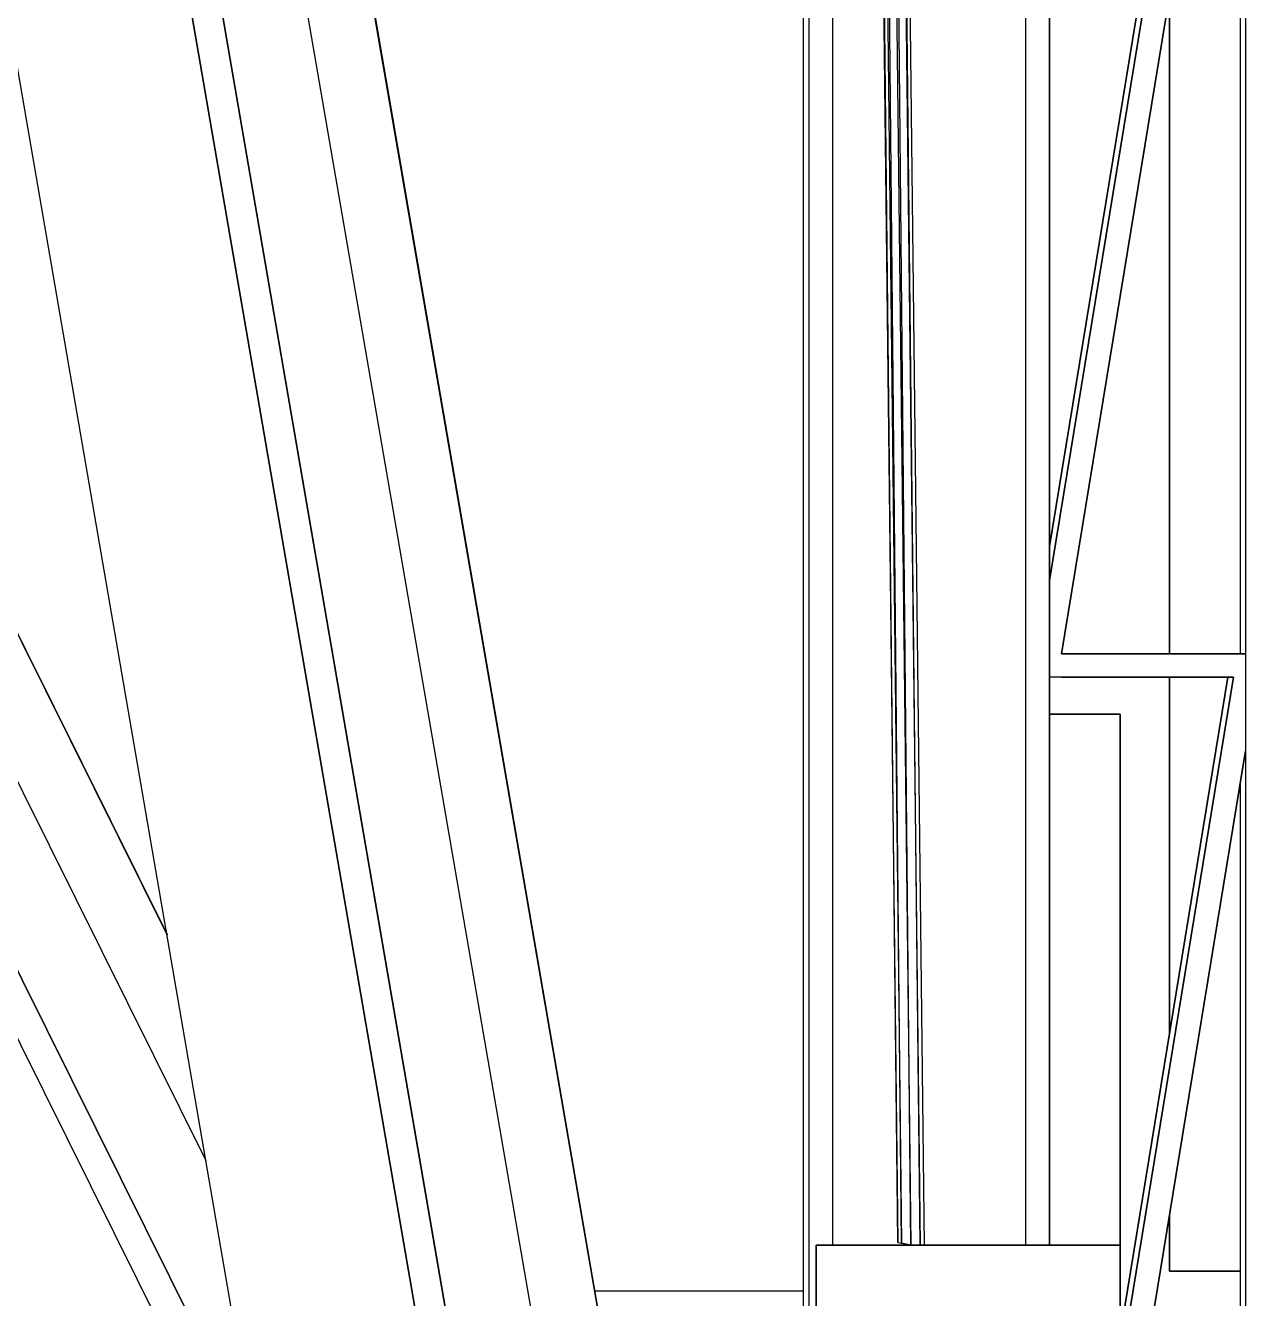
# Model space of a CAD drawing. Extents: x -43 to 90, y 6 to 81.
# Drawn here: x -20.333 to -19.32, y 67.411 to 68.468 of the extents above; entities that cross this region are included whole.
import ezdxf

# ---------------------------------------------------------------- set-up
doc = ezdxf.new("R2010")
doc.units = 0
doc.header["$LTSCALE"] = 0.1
doc.header["$MEASUREMENT"] = 0
doc.layers.add('cobertura nova', color=4, linetype='CONTINUOUS')
doc.layers.add('visto', color=9, linetype='CONTINUOUS')

msp = doc.modelspace()

# ---------------------------------------------------------------- linework, layer by layer
at = {"layer": 'cobertura nova'}
for p, q in [((-19.5024, 72.5214), (-19.5024, 67.455)), ((-19.5024, 72.5214), (-19.5024, 67.455)), ((-19.4824, 72.5214), (-19.4824, 67.455)), ((-19.4824, 67.455), (-19.4824, 72.5214)), ((-19.3197, 72.5214), (-19.3197, 66.9343)), ((-19.687, 71.87), (-19.687, 66.9343)), ((-19.6824, 71.87), (-19.6824, 66.9343)), ((-19.7767, 66.9343), (-20.6017, 71.7184)), ((-19.7768, 66.9343), (-20.6017, 71.7184)), ((-19.7768, 66.9343), (-20.6017, 71.7184)), ((-20.6017, 71.7184), (-19.7767, 66.9343)), ((-20.6017, 71.7184), (-19.7767, 66.9343)), ((-19.7767, 66.9343), (-20.6017, 71.7184)), ((-20.6017, 71.7184), (-19.7767, 66.9343)), ((-20.6017, 71.7184), (-19.7767, 66.9343)), ((-19.7767, 66.9343), (-20.6017, 71.7184)), ((-20.6017, 71.7184), (-19.7767, 66.9343)), ((-20.6017, 71.7184), (-19.7767, 66.9343)), ((-20.6017, 71.7184), (-19.7767, 66.9343)), ((-20.6017, 71.7184), (-19.7767, 66.9343)), ((-20.6017, 71.7184), (-19.7767, 66.9343)), ((-20.6017, 71.7184), (-19.7767, 66.9343)), ((-20.6017, 71.7184), (-19.7767, 66.9343)), ((-20.6017, 71.7184), (-19.7767, 66.9343)), ((-20.6017, 71.7184), (-19.7767, 66.9343)), ((-20.6017, 71.7184), (-19.7767, 66.9343)), ((-19.7767, 66.9343), (-20.6017, 71.7184)), ((-20.6017, 71.7184), (-19.7767, 66.9343)), ((-20.6017, 71.7184), (-19.7767, 66.9343)), ((-19.7767, 66.9343), (-20.6017, 71.7184)), ((-19.7767, 66.9343), (-20.6017, 71.7184)), ((-20.6017, 71.7184), (-19.7767, 66.9343)), ((-20.6017, 71.7184), (-19.7767, 66.9343)), ((-19.7767, 66.9343), (-20.6017, 71.7184)), ((-19.7767, 66.9343), (-20.6017, 71.7184)), ((-20.6017, 71.7184), (-19.7767, 66.9343)), ((-20.6017, 71.7184), (-19.7767, 66.9343)), ((-19.7767, 66.9343), (-20.6017, 71.7184)), ((-19.7767, 66.9343), (-20.6017, 71.7184)), ((-20.6017, 71.7184), (-19.7767, 66.9343)), ((-20.6017, 71.7184), (-19.7767, 66.9343)), ((-19.7767, 66.9343), (-20.6017, 71.7184)), ((-19.7767, 66.9343), (-20.6017, 71.7184)), ((-20.6017, 71.7184), (-19.7767, 66.9343)), ((-20.6017, 71.7184), (-19.7767, 66.9343)), ((-19.7767, 66.9343), (-20.6017, 71.7184)), ((-19.7767, 66.9343), (-20.6017, 71.7184)), ((-19.7767, 66.9343), (-20.6017, 71.7184)), ((-20.6017, 71.7184), (-19.7767, 66.9343)), ((-19.7767, 66.9343), (-20.6017, 71.7184)), ((-20.6011, 71.715), (-19.7767, 66.9343)), ((-19.7767, 66.9343), (-20.6011, 71.715)), ((-20.6011, 71.715), (-19.7767, 66.9343)), ((-19.6624, 67.455), (-19.6624, 71.7043)), ((-19.8322, 66.9343), (-20.6509, 71.6824)), ((-19.6382, 71.6593), (-19.5897, 67.455)), ((-19.5975, 67.455), (-19.6382, 71.6593)), ((-19.5897, 67.455), (-19.6351, 71.6604)), ((-19.6351, 71.6604), (-19.5865, 67.455)), ((-19.6562, 71.6527), (-19.6085, 67.4573)), ((-19.6085, 67.4573), (-19.6531, 71.6538)), ((-19.6531, 71.6538), (-19.6053, 67.4566)), ((-19.6053, 67.4566), (-19.6456, 71.6566)), ((-19.6456, 71.6566), (-19.5975, 67.455)), ((-19.8804, 66.8021), (-20.714, 71.6362)), ((-20.714, 71.6362), (-19.8804, 66.8021)), ((-20.215, 67.7128), (-21.7749, 70.8498)), ((-21.7749, 70.8498), (-20.215, 67.7128)), ((-20.215, 67.7128), (-21.7749, 70.8498)), ((-21.7749, 70.8498), (-20.215, 67.7128)), ((-21.7749, 70.8498), (-20.215, 67.7128)), ((-20.215, 67.7128), (-21.7749, 70.8498)), ((-20.215, 67.7128), (-21.7749, 70.8498)), ((-20.215, 67.7128), (-21.7749, 70.8498)), ((-21.7749, 70.8498), (-20.215, 67.7128)), ((-20.215, 67.7128), (-21.7749, 70.8498)), ((-21.7749, 70.8498), (-20.215, 67.7128)), ((-21.7749, 70.8498), (-20.215, 67.7128)), ((-20.215, 67.7128), (-21.7749, 70.8498)), ((-21.7749, 70.8498), (-20.215, 67.7128)), ((-21.7749, 70.8498), (-20.215, 67.7128)), ((-20.215, 67.7128), (-21.7749, 70.8498)), ((-20.215, 67.7128), (-21.7749, 70.8498)), ((-21.7749, 70.8498), (-20.215, 67.7128)), ((-21.7749, 70.8498), (-20.215, 67.7128)), ((-20.215, 67.7128), (-21.7749, 70.8498)), ((-21.7749, 70.8498), (-20.215, 67.7129)), ((-21.7749, 70.8498), (-20.215, 67.7129)), ((-20.215, 67.7129), (-21.7749, 70.8498)), ((-20.215, 67.7129), (-21.7749, 70.8498)), ((-21.7749, 70.8498), (-20.215, 67.7129)), ((-21.7749, 70.8498), (-20.215, 67.7129)), ((-20.215, 67.7129), (-21.7749, 70.8498)), ((-20.215, 67.7129), (-21.7749, 70.8498)), ((-21.7749, 70.8498), (-20.215, 67.7129)), ((-21.7749, 70.8498), (-20.215, 67.7129)), ((-20.215, 67.7129), (-21.7749, 70.8498)), ((-20.215, 67.7129), (-21.7749, 70.8498)), ((-21.7749, 70.8498), (-20.215, 67.7129)), ((-21.7749, 70.8498), (-20.215, 67.7129)), ((-20.215, 67.7129), (-21.7749, 70.8498)), ((-20.215, 67.7129), (-21.7749, 70.8498)), ((-21.7749, 70.8498), (-20.215, 67.7129)), ((-21.7749, 70.8498), (-20.215, 67.7129)), ((-20.215, 67.7129), (-21.7749, 70.8498)), ((-21.7749, 70.8498), (-20.215, 67.7129)), ((-21.7749, 70.8498), (-20.215, 67.7129)), ((-20.215, 67.7129), (-21.7749, 70.8498)), ((-20.215, 67.7129), (-21.7749, 70.8498)), ((-20.215, 67.7128), (-21.7749, 70.8498)), ((-20.215, 67.7128), (-21.7749, 70.8498)), ((-21.7749, 70.8498), (-20.215, 67.7128)), ((-19.7767, 66.9343), (-20.4245, 70.6909)), ((-20.1826, 67.5251), (-21.7416, 70.6601)), ((-20.1411, 67.2844), (-21.4719, 69.9607)), ((-21.4719, 69.9607), (-20.1411, 67.2844)), ((-20.3535, 69.3989), (-19.9186, 66.8767)), ((-20.3535, 69.3989), (-19.9186, 66.8767)), ((-19.9344, 66.9681), (-20.3535, 69.3989)), ((-20.0665, 66.8512), (-20.5014, 69.3734)), ((-20.1263, 67.1986), (-21.109, 69.1747)), ((-20.1263, 67.1985), (-21.109, 69.1747)), ((-19.4824, 68.9387), (-19.4824, 68.0069)), ((-19.4824, 68.0069), (-19.3297, 68.9387)), ((-19.3297, 68.9387), (-19.4824, 68.0069)), ((-19.3343, 68.9387), (-19.4824, 68.0351)), ((-19.4824, 68.0351), (-19.3343, 68.9387)), ((-19.4824, 68.0351), (-19.3343, 68.9387)), ((-19.3343, 68.9387), (-19.4824, 68.0351)), ((-19.4724, 67.9459), (-19.3197, 68.8777)), ((-19.3197, 68.8777), (-19.4724, 67.9459)), ((-19.3243, 68.8495), (-19.3243, 67.9459)), ((-19.3829, 67.9459), (-19.3829, 68.492)), ((-19.3829, 68.492), (-19.3829, 67.9459)), ((-19.4724, 67.9459), (-19.3197, 67.9459)), ((-19.4724, 67.9459), (-19.4724, 67.9459)), ((-19.3297, 67.9459), (-19.4724, 67.9459)), ((-19.3243, 67.9459), (-19.4724, 67.9459)), ((-19.3343, 67.9459), (-19.4724, 67.9459)), ((-19.3243, 67.9459), (-19.4724, 67.9459)), ((-19.4724, 67.9459), (-19.3243, 67.9459)), ((-19.3343, 67.9459), (-19.4724, 67.9459)), ((-19.4724, 67.9459), (-19.3343, 67.9459)), ((-19.3343, 67.9459), (-19.4724, 67.9459)), ((-19.3243, 67.9459), (-19.4724, 67.9459)), ((-19.4724, 67.9459), (-19.3829, 67.9459)), ((-19.3829, 67.9459), (-19.4724, 67.9459)), ((-19.3829, 67.9459), (-19.4724, 67.9459)), ((-19.4724, 67.9459), (-19.3829, 67.9459)), ((-19.3829, 67.9459), (-19.4724, 67.9459)), ((-19.3829, 67.9459), (-19.4724, 67.9459)), ((-19.4724, 67.9459), (-19.3829, 67.9459)), ((-19.3829, 67.9459), (-19.4724, 67.9459)), ((-19.3829, 67.9459), (-19.4724, 67.9459)), ((-19.3829, 67.9459), (-19.4724, 67.9459)), ((-19.4724, 67.9459), (-19.3343, 67.9459)), ((-19.4724, 67.9459), (-19.3829, 67.9459)), ((-19.3197, 67.9459), (-19.3297, 67.9459)), ((-19.4824, 67.9265), (-19.4824, 67.455)), ((-19.4724, 67.9265), (-19.4824, 67.9265)), ((-19.4724, 67.9265), (-19.3297, 67.9265)), ((-19.3297, 67.9265), (-19.4724, 67.9265)), ((-19.4724, 67.9265), (-19.3297, 67.9265)), ((-19.3297, 67.9265), (-19.4724, 67.9265)), ((-19.4724, 67.9265), (-19.3343, 67.9265)), ((-19.3343, 67.9265), (-19.4724, 67.9265)), ((-19.4724, 67.9265), (-19.3343, 67.9265)), ((-19.3343, 67.9265), (-19.4724, 67.9265)), ((-19.3343, 67.9265), (-19.4724, 67.9265)), ((-19.4724, 67.9265), (-19.3829, 67.9265)), ((-19.3829, 67.9265), (-19.4724, 67.9265)), ((-19.4724, 67.9265), (-19.3829, 67.9265)), ((-19.3829, 67.9265), (-19.4724, 67.9265)), ((-19.3829, 67.9265), (-19.4724, 67.9265)), ((-19.3343, 67.9265), (-19.4724, 67.9265)), ((-19.3343, 67.9265), (-19.4724, 67.9265)), ((-19.4724, 67.9265), (-19.3343, 67.9265)), ((-19.4724, 67.9265), (-19.3829, 67.9265)), ((-19.3829, 67.9265), (-19.4724, 67.9265)), ((-19.3829, 67.9265), (-19.4724, 67.9265)), ((-19.4724, 67.9265), (-19.3829, 67.9265)), ((-19.4238, 67.3521), (-19.3297, 67.9265)), ((-19.3297, 67.9265), (-19.4238, 67.3521)), ((-19.4238, 67.3521), (-19.3297, 67.9265)), ((-19.3343, 67.9265), (-19.4238, 67.3804)), ((-19.4238, 67.3804), (-19.3343, 67.9265)), ((-19.3343, 67.9265), (-19.4238, 67.3804)), ((-19.4238, 67.3804), (-19.3343, 67.9265)), ((-19.3829, 67.63), (-19.3829, 67.9265)), ((-19.3829, 67.9265), (-19.3829, 67.63)), ((-19.4238, 67.8959), (-19.4824, 67.8959)), ((-19.4824, 67.8959), (-19.4238, 67.8959)), ((-19.4238, 67.455), (-19.4238, 67.8959)), ((-19.4238, 67.8959), (-19.4238, 67.8959)), ((-19.4238, 67.8959), (-19.4238, 67.455)), ((-19.4238, 67.8959), (-19.4238, 67.8959)), ((-19.4238, 67.455), (-19.4238, 67.8959)), ((-19.4238, 67.8959), (-19.4238, 67.8959)), ((-19.4238, 67.455), (-19.4238, 67.8959)), ((-19.4238, 67.8959), (-19.4238, 67.8959)), ((-19.4238, 67.8959), (-19.4238, 67.8959)), ((-19.4238, 67.8959), (-19.4238, 67.8959)), ((-19.4238, 67.8959), (-19.4238, 67.8959)), ((-19.4238, 67.455), (-19.4238, 67.8959)), ((-19.4238, 67.8959), (-19.4238, 67.455)), ((-19.4238, 67.8959), (-19.4238, 67.8959)), ((-19.4238, 67.2301), (-19.3197, 67.8654)), ((-19.3197, 67.8654), (-19.4238, 67.2301)), ((-19.3243, 67.8372), (-19.3243, 66.9343)), ((-19.4238, 67.455), (-19.4238, 67.5671)), ((-19.4238, 67.5671), (-19.4238, 67.5671)), ((-19.4238, 67.5671), (-19.4238, 67.5671)), ((-19.4238, 67.5671), (-19.4238, 67.5671)), ((-19.4238, 67.5671), (-19.4238, 67.455)), ((-19.3829, 67.4336), (-19.3829, 67.4798)), ((-19.3829, 67.4798), (-19.3829, 67.4336)), ((-19.4238, 67.455), (-19.6763, 67.455)), ((-19.6763, 67.455), (-19.6763, 66.9343)), ((-19.6763, 66.9343), (-19.6763, 67.455)), ((-19.6763, 67.455), (-19.4238, 67.455)), ((-19.6085, 67.4573), (-19.6053, 67.4566)), ((-19.6053, 67.4566), (-19.5975, 67.455)), ((-19.5975, 67.455), (-19.6053, 67.4566)), ((-19.5975, 67.455), (-19.5975, 67.455)), ((-19.4238, 66.9343), (-19.4238, 67.455)), ((-19.4238, 67.455), (-19.4238, 67.455)), ((-19.4238, 67.455), (-19.4238, 66.9343)), ((-19.4238, 67.455), (-19.4238, 67.455)), ((-19.4238, 66.9343), (-19.4238, 67.455)), ((-19.4238, 67.455), (-19.4238, 67.455)), ((-19.4238, 67.3521), (-19.4238, 67.455)), ((-19.4238, 67.455), (-19.4238, 67.455)), ((-19.4238, 67.455), (-19.4238, 67.455)), ((-19.4238, 67.455), (-19.4238, 67.455)), ((-19.4238, 67.455), (-19.4238, 67.455)), ((-19.4238, 67.3521), (-19.4238, 67.455)), ((-19.4238, 67.455), (-19.4238, 67.3521)), ((-19.4238, 67.455), (-19.4238, 67.455)), ((-19.3243, 67.4336), (-19.3829, 67.4336)), ((-19.3829, 67.4336), (-19.3243, 67.4336))]:
    msp.add_line(p, q, dxfattribs=at)
at = {"layer": 'visto'}
msp.add_line((-19.86, 67.4172), (-19.687, 67.4171), dxfattribs=at)

doc.saveas('drawing.dxf')
